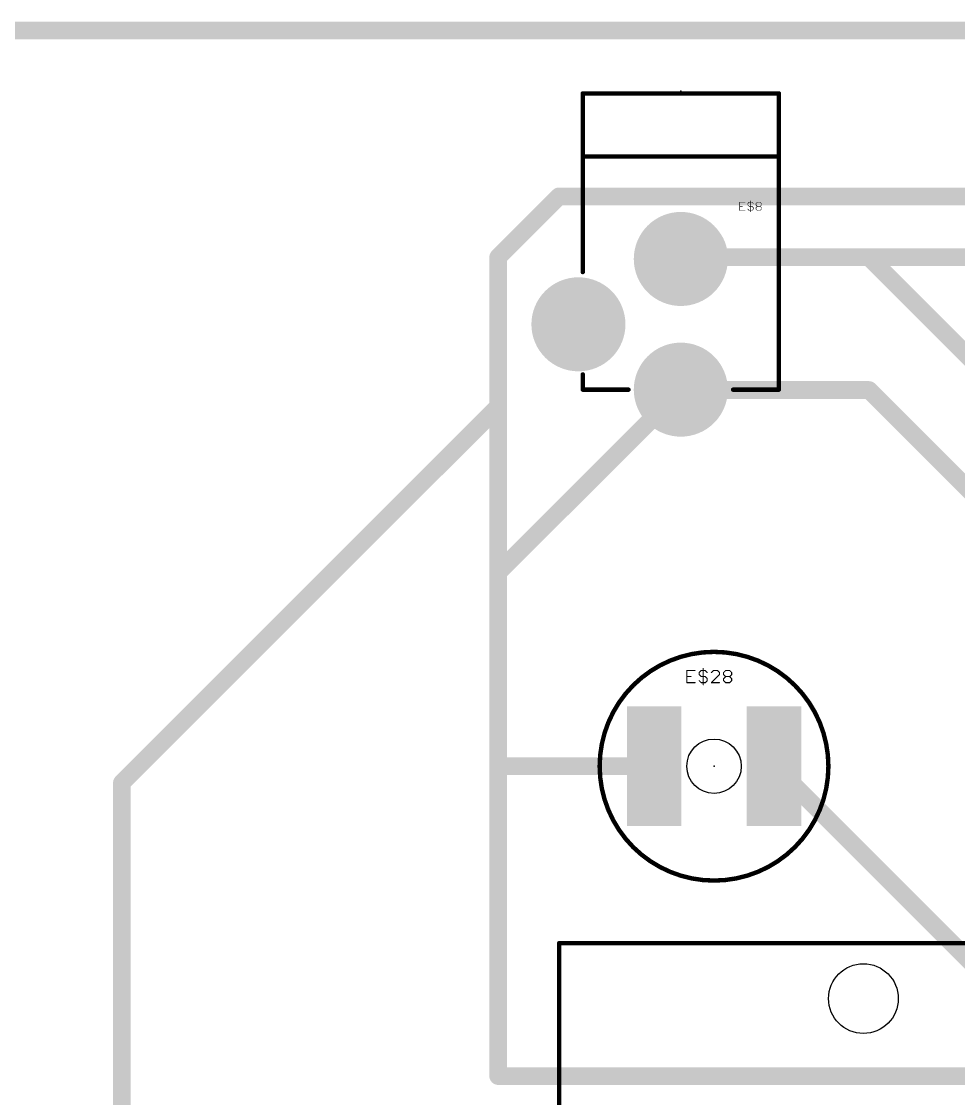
# Model space of a CAD drawing. Extents: x -209 to 66, y -44 to 97.
# Drawn here: x -141.51 to -98.51, y 47.49 to 96.93 of the extents above; entities that cross this region are included whole.
import ezdxf

# ---------------------------------------------------------------- set-up
doc = ezdxf.new("R2010")
doc.units = 0
for name, color, linetype in [('1', 22, 'CONTINUOUS'), ('17', 82, 'CONTINUOUS'), ('20', 7, 'CONTINUOUS'), ('21', 253, 'CONTINUOUS'), ('23', 7, 'CONTINUOUS'), ('24', 7, 'CONTINUOUS'), ('25', 253, 'CONTINUOUS'), ('51', 253, 'CONTINUOUS'), ('52', 253, 'CONTINUOUS')]:
    doc.layers.add(name, color=color, linetype=linetype)

# ---------------------------------------------------------------- blocks, each defined once
blk = doc.blocks.new('ROUNDP')
at = {"const_width": 0.5}
blk.add_lwpolyline([(0, -0.25, 1), (0, 0.25, 1), (0, -0.25)], format="xyb", dxfattribs=at)
blk = doc.blocks.new('RECT')
blk.add_solid([(-0.5, -0.5), (0.5, -0.5), (-0.5, 0.5), (0.5, 0.5)])

msp = doc.modelspace()

# ---------------------------------------------------------------- linework, layer by layer
at = {"layer": '1'}
for points, const_width in [([(-119.634, 86.106), (-116.84, 88.9)], 0.8128), ([(-116.84, 88.9), (-68.326, 88.9)], 0.8128), ([(-111.252, 86.106), (-110.998, 86.106)], 3.81), ([(-119.634, 79.248), (-119.634, 86.106)], 0.8128), ([(-102.616, 86.106), (-110.998, 86.106)], 0.8128), ([(-91.948, 75.438), (-102.616, 86.106)], 0.8128), ([(-102.616, 86.106), (-68.072, 86.106)], 0.8128), ([(-116.078, 83.058), (-115.824, 83.058)], 3.81), ([(-111.506, 80.01), (-111.252, 80.01)], 3.81), ([(-119.634, 71.628), (-111.252, 80.01)], 0.8128), ([(-111.252, 80.01), (-102.616, 80.01)], 0.8128), ([(-102.616, 80.01), (-94.488, 71.882)], 0.8128), ([(-136.906, 61.976), (-119.634, 79.248)], 0.8128), ([(-119.634, 79.248), (-119.634, 78.994)], 0.8128), ([(-119.634, 71.628), (-119.634, 78.994)], 0.8128), ([(-119.634, 62.738), (-119.634, 71.628)], 0.8128), ([(-119.634, 62.738), (-112.776, 62.738)], 0.8128), ([(-119.634, 48.514), (-119.634, 62.738)], 0.8128), ([(-96.266, 52.07), (-106.934, 62.738)], 0.8128), ([(-136.906, 44.704), (-136.906, 61.976)], 0.8128), ([(-79.756, 48.514), (-119.634, 48.514)], 0.8128)]:
    msp.add_lwpolyline(points, dxfattribs=dict(at, const_width=const_width))
for points, const_width in [([(-116.84, 89.1032, 1), (-116.84, 88.6968)], 0.4064), ([(-116.6963, 88.7563, 1), (-116.9837, 89.0437)], 0.4064), ([(-111.252, 87.0585, 1), (-111.252, 85.1535)], 1.905), ([(-110.998, 85.1535, 1), (-110.998, 87.0585)], 1.905), ([(-119.4308, 86.106, 1), (-119.8372, 86.106)], 0.4064), ([(-119.7777, 86.2497, 1), (-119.4903, 85.9623)], 0.4064), ([(-110.998, 86.3092, 1), (-110.998, 85.9028)], 0.4064), ([(-102.4723, 86.2497, 1), (-102.7597, 85.9623)], 0.4064), ([(-102.616, 86.3092, 1), (-102.616, 85.9028)], 0.4064), ([(-102.616, 85.9028, 1), (-102.616, 86.3092)], 0.4064), ([(-116.078, 84.0105, 1), (-116.078, 82.1055)], 1.905), ([(-115.824, 82.1055, 1), (-115.824, 84.0105)], 1.905), ([(-111.506, 80.9625, 1), (-111.506, 79.0575)], 1.905), ([(-111.252, 79.0575, 1), (-111.252, 80.9625)], 1.905), ([(-111.252, 80.2132, 1), (-111.252, 79.8068)], 0.4064), ([(-111.1083, 79.8663, 1), (-111.3957, 80.1537)], 0.4064), ([(-102.4723, 80.1537, 1), (-102.7597, 79.8663)], 0.4064), ([(-102.616, 79.8068, 1), (-102.616, 80.2132)], 0.4064), ([(-119.4308, 79.248, 1), (-119.8372, 79.248)], 0.4064), ([(-119.4903, 79.1043, 1), (-119.7777, 79.3917)], 0.4064), ([(-119.8372, 79.248, 1), (-119.4308, 79.248)], 0.4064), ([(-119.4308, 78.994, 1), (-119.8372, 78.994)], 0.4064), ([(-119.8372, 78.994, 1), (-119.4308, 78.994)], 0.4064), ([(-119.4308, 71.628, 1), (-119.8372, 71.628)], 0.4064), ([(-119.7777, 71.7717, 1), (-119.4903, 71.4843)], 0.4064), ([(-119.8372, 71.628, 1), (-119.4308, 71.628)], 0.4064), ([(-119.634, 62.9412, 1), (-119.634, 62.5348)], 0.4064), ([(-119.4308, 62.738, 1), (-119.8372, 62.738)], 0.4064), ([(-119.8372, 62.738, 1), (-119.4308, 62.738)], 0.4064), ([(-112.776, 62.5348, 1), (-112.776, 62.9412)], 0.4064), ([(-106.7903, 62.8817, 1), (-107.0777, 62.5943)], 0.4064), ([(-136.7028, 61.976, 1), (-137.1092, 61.976)], 0.4064), ([(-137.0497, 62.1197, 1), (-136.7623, 61.8323)], 0.4064), ([(-119.634, 48.7172, 1), (-119.634, 48.3108)], 0.4064), ([(-119.8372, 48.514, 1), (-119.4308, 48.514)], 0.4064)]:
    msp.add_lwpolyline(points, format="xyb", dxfattribs=dict(at, const_width=const_width))
at = {"layer": '20', "const_width": 0.8128}
msp.add_lwpolyline([(-208.788, 96.52), (66.04, 96.52)], dxfattribs=at)
at = {"layer": '20'}
for centre, radius in [((-109.728, 62.738), 1.25), ((-102.87, 52.07), 1.6)]:
    msp.add_circle(centre, radius, dxfattribs=at)
at = {"layer": '21', "const_width": 0.2032}
for points in [[(-115.752, 90.726), (-115.752, 85.426)], [(-106.752, 90.726), (-115.752, 90.726)], [(-106.752, 90.726), (-106.752, 80.026)], [(-115.752, 80.026), (-115.752, 80.726)], [(-115.752, 80.026), (-113.652, 80.026)], [(-106.752, 80.026), (-108.852, 80.026)]]:
    msp.add_lwpolyline(points, dxfattribs=at)
at = {"layer": '21'}
for points, const_width in [([(-115.7012, 90.726, 1), (-115.8028, 90.726)], 0.1016), ([(-115.752, 90.7768, 1), (-115.752, 90.6752)], 0.1016), ([(-106.7012, 90.726, 1), (-106.8028, 90.726)], 0.1016), ([(-106.752, 90.6752, 1), (-106.752, 90.7768)], 0.1016), ([(-115.8028, 85.426, 1), (-115.7012, 85.426)], 0.1016), ([(-115.7012, 80.726, 1), (-115.8028, 80.726)], 0.1016), ([(-115.752, 80.0768, 1), (-115.752, 79.9752)], 0.1016), ([(-113.652, 79.9752, 1), (-113.652, 80.0768)], 0.1016), ([(-108.852, 80.0768, 1), (-108.852, 79.9752)], 0.1016), ([(-106.752, 79.9752, 1), (-106.752, 80.0768)], 0.1016), ([(-115.8028, 80.026, 1), (-115.7012, 80.026)], 0.1016), ([(-106.8028, 80.026, 1), (-106.7012, 80.026)], 0.1016), ([(-109.728, 57.488, 1), (-109.728, 67.988, 1), (-109.728, 57.488)], 0.2032)]:
    msp.add_lwpolyline(points, format="xyb", dxfattribs=dict(at, const_width=const_width))
at = {"layer": '23'}
for p in [(-111.252, 93.726), (-109.728, 62.738)]:
    msp.add_point(p, dxfattribs=at)
at = {"layer": '24'}
msp.add_point((-116.84, 54.61), dxfattribs=at)
at = {"layer": '25'}
for points, const_width in [([(-108.5456, 88.6336, 1), (-108.5583, 88.6336)], 0.0127), ([(-108.5519, 88.64, 1), (-108.5519, 88.6273)], 0.0127), ([(-108.2977, 88.6273, 1), (-108.2977, 88.64)], 0.0127), ([(-108.1714, 88.5701, 1), (-108.1841, 88.5701)], 0.0127), ([(-108.1822, 88.5746, 1), (-108.1732, 88.5656)], 0.0127), ([(-108.1732, 88.511, 1), (-108.1822, 88.502)], 0.0127), ([(-108.1841, 88.5065, 1), (-108.1714, 88.5065)], 0.0127), ([(-108.1142, 88.64, 1), (-108.1142, 88.6273)], 0.0127), ([(-108.1097, 88.6291, 1), (-108.1187, 88.6381)], 0.0127), ([(-108.0443, 88.6972, 1), (-108.057, 88.6972)], 0.0127), ([(-107.9826, 88.6381, 1), (-107.9915, 88.6291)], 0.0127), ([(-107.9871, 88.6273, 1), (-107.9871, 88.64)], 0.0127), ([(-107.928, 88.5656, 1), (-107.919, 88.5746)], 0.0127), ([(-107.7972, 88.5701, 1), (-107.8099, 88.5701)], 0.0127), ([(-107.808, 88.5746, 1), (-107.799, 88.5656)], 0.0127), ([(-107.799, 88.511, 1), (-107.808, 88.502)], 0.0127), ([(-107.8099, 88.5065, 1), (-107.7972, 88.5065)], 0.0127), ([(-107.74, 88.64, 1), (-107.74, 88.6273)], 0.0127), ([(-107.7355, 88.6291, 1), (-107.7444, 88.6381)], 0.0127), ([(-107.6084, 88.6381, 1), (-107.6173, 88.6291)], 0.0127), ([(-107.6128, 88.6273, 1), (-107.6128, 88.64)], 0.0127), ([(-107.5429, 88.5701, 1), (-107.5556, 88.5701)], 0.0127), ([(-107.5556, 88.5065, 1), (-107.5429, 88.5065)], 0.0127), ([(-107.5538, 88.5656, 1), (-107.5448, 88.5746)], 0.0127), ([(-107.5448, 88.502, 1), (-107.5538, 88.511)], 0.0127), ([(-108.5583, 88.2523, 1), (-108.5456, 88.2523)], 0.0127), ([(-108.5519, 88.4493, 1), (-108.5519, 88.4366)], 0.0127), ([(-108.5519, 88.2587, 1), (-108.5519, 88.246)], 0.0127), ([(-108.4248, 88.4366, 1), (-108.4248, 88.4493)], 0.0127), ([(-108.2977, 88.246, 1), (-108.2977, 88.2587)], 0.0127), ([(-108.1732, 88.3203, 1), (-108.1822, 88.3114)], 0.0127), ([(-108.1142, 88.4493, 1), (-108.1142, 88.4366)], 0.0127), ([(-108.1142, 88.2587, 1), (-108.1142, 88.246)], 0.0127), ([(-108.1187, 88.4385, 1), (-108.1097, 88.4475)], 0.0127), ([(-108.1187, 88.2478, 1), (-108.1097, 88.2568)], 0.0127), ([(-108.057, 88.1887, 1), (-108.0443, 88.1887)], 0.0127), ([(-107.9826, 88.4475, 1), (-107.9915, 88.4385)], 0.0127), ([(-107.9915, 88.2568, 1), (-107.9826, 88.2478)], 0.0127), ([(-107.9871, 88.4366, 1), (-107.9871, 88.4493)], 0.0127), ([(-107.9871, 88.246, 1), (-107.9871, 88.2587)], 0.0127), ([(-107.9172, 88.3794, 1), (-107.9299, 88.3794)], 0.0127), ([(-107.9299, 88.3159, 1), (-107.9172, 88.3159)], 0.0127), ([(-107.928, 88.3749, 1), (-107.919, 88.3839)], 0.0127), ([(-107.919, 88.3114, 1), (-107.928, 88.3203)], 0.0127), ([(-107.7972, 88.3794, 1), (-107.8099, 88.3794)], 0.0127), ([(-107.808, 88.3839, 1), (-107.799, 88.3749)], 0.0127), ([(-107.799, 88.3203, 1), (-107.808, 88.3114)], 0.0127), ([(-107.8099, 88.3159, 1), (-107.7972, 88.3159)], 0.0127), ([(-107.74, 88.4493, 1), (-107.74, 88.4366)], 0.0127), ([(-107.74, 88.2587, 1), (-107.74, 88.246)], 0.0127), ([(-107.7355, 88.4385, 1), (-107.7444, 88.4475)], 0.0127), ([(-107.7444, 88.4385, 1), (-107.7355, 88.4475)], 0.0127), ([(-107.7444, 88.2478, 1), (-107.7355, 88.2568)], 0.0127), ([(-107.6084, 88.4475, 1), (-107.6173, 88.4385)], 0.0127), ([(-107.6173, 88.4475, 1), (-107.6084, 88.4385)], 0.0127), ([(-107.6173, 88.2568, 1), (-107.6084, 88.2478)], 0.0127), ([(-107.6128, 88.4366, 1), (-107.6128, 88.4493)], 0.0127), ([(-107.6128, 88.246, 1), (-107.6128, 88.2587)], 0.0127), ([(-107.5429, 88.3794, 1), (-107.5556, 88.3794)], 0.0127), ([(-107.5556, 88.3159, 1), (-107.5429, 88.3159)], 0.0127), ([(-107.5538, 88.3749, 1), (-107.5448, 88.3839)], 0.0127), ([(-107.5448, 88.3114, 1), (-107.5538, 88.3203)], 0.0127), ([(-110.2122, 67.2259, 1), (-110.2376, 67.2259)], 0.0254), ([(-110.9726, 67.1454, 1), (-110.9726, 67.12)], 0.0254), ([(-110.9599, 67.1327, 1), (-110.9853, 67.1327)], 0.0254), ([(-110.9726, 66.8657, 1), (-110.9726, 66.8403)], 0.0254), ([(-110.7862, 66.8403, 1), (-110.7862, 66.8657)], 0.0254), ([(-110.5998, 67.12, 1), (-110.5998, 67.1454)], 0.0254), ([(-110.3986, 67.0395, 1), (-110.424, 67.0395)], 0.0254), ([(-110.4203, 67.0484, 1), (-110.4023, 67.0305)], 0.0254), ([(-110.4023, 66.9552, 1), (-110.4203, 66.9373)], 0.0254), ([(-110.424, 66.9463, 1), (-110.3986, 66.9463)], 0.0254), ([(-110.3181, 67.1454, 1), (-110.3181, 67.12)], 0.0254), ([(-110.3181, 66.8657, 1), (-110.3181, 66.8403)], 0.0254), ([(-110.3091, 67.1237, 1), (-110.3271, 67.1417)], 0.0254), ([(-110.3271, 66.8441, 1), (-110.3091, 66.862)], 0.0254), ([(-110.1227, 67.1417, 1), (-110.1406, 67.1237)], 0.0254), ([(-110.1227, 66.862, 1), (-110.1406, 66.8441)], 0.0254), ([(-110.1317, 67.12, 1), (-110.1317, 67.1454)], 0.0254), ([(-110.1317, 66.8403, 1), (-110.1317, 66.8657)], 0.0254), ([(-110.0257, 66.7598, 1), (-110.0511, 66.7598)], 0.0254), ([(-110.0474, 67.0305, 1), (-110.0295, 67.0484)], 0.0254), ([(-110.0474, 66.7508, 1), (-110.0295, 66.7688)], 0.0254), ([(-109.859, 67.0484, 1), (-109.841, 67.0305)], 0.0254), ([(-109.7568, 67.1454, 1), (-109.7568, 67.12)], 0.0254), ([(-109.7478, 67.1237, 1), (-109.7657, 67.1417)], 0.0254), ([(-109.5614, 67.1417, 1), (-109.5793, 67.1237)], 0.0254), ([(-109.5703, 67.12, 1), (-109.5703, 67.1454)], 0.0254), ([(-109.4644, 67.0395, 1), (-109.4898, 67.0395)], 0.0254), ([(-109.4898, 66.9463, 1), (-109.4644, 66.9463)], 0.0254), ([(-109.4861, 67.0305, 1), (-109.4682, 67.0484)], 0.0254), ([(-109.4682, 66.9373, 1), (-109.4861, 66.9552)], 0.0254), ([(-109.276, 67.0395, 1), (-109.3014, 67.0395)], 0.0254), ([(-109.2977, 67.0484, 1), (-109.2797, 67.0305)], 0.0254), ([(-109.2797, 66.9552, 1), (-109.2977, 66.9373)], 0.0254), ([(-109.3014, 66.9463, 1), (-109.276, 66.9463)], 0.0254), ([(-109.276, 66.7598, 1), (-109.3014, 66.7598)], 0.0254), ([(-109.2977, 66.7688, 1), (-109.2797, 66.7508)], 0.0254), ([(-109.1955, 67.1454, 1), (-109.1955, 67.12)], 0.0254), ([(-109.1955, 66.8657, 1), (-109.1955, 66.8403)], 0.0254), ([(-109.1865, 67.1237, 1), (-109.2044, 67.1417)], 0.0254), ([(-109.1865, 66.8441, 1), (-109.2044, 66.862)], 0.0254), ([(-109.2044, 66.8441, 1), (-109.1865, 66.862)], 0.0254), ([(-109.0001, 67.1417, 1), (-109.018, 67.1237)], 0.0254), ([(-109.0001, 66.862, 1), (-109.018, 66.8441)], 0.0254), ([(-109.018, 66.862, 1), (-109.0001, 66.8441)], 0.0254), ([(-109.009, 67.12, 1), (-109.009, 67.1454)], 0.0254), ([(-109.009, 66.8403, 1), (-109.009, 66.8657)], 0.0254), ([(-108.9031, 67.0395, 1), (-108.9285, 67.0395)], 0.0254), ([(-108.9285, 66.9463, 1), (-108.9031, 66.9463)], 0.0254), ([(-108.9031, 66.7598, 1), (-108.9285, 66.7598)], 0.0254), ([(-108.9248, 67.0305, 1), (-108.9068, 67.0484)], 0.0254), ([(-108.9068, 66.9373, 1), (-108.9248, 66.9552)], 0.0254), ([(-108.9248, 66.7508, 1), (-108.9068, 66.7688)], 0.0254), ([(-110.9726, 66.5861, 1), (-110.9726, 66.5607)], 0.0254), ([(-110.9853, 66.5734, 1), (-110.9599, 66.5734)], 0.0254), ([(-110.5998, 66.5607, 1), (-110.5998, 66.5861)], 0.0254), ([(-110.4023, 66.6756, 1), (-110.4203, 66.6576)], 0.0254), ([(-110.3181, 66.5861, 1), (-110.3181, 66.5607)], 0.0254), ([(-110.3271, 66.5644, 1), (-110.3091, 66.5824)], 0.0254), ([(-110.2376, 66.4802, 1), (-110.2122, 66.4802)], 0.0254), ([(-110.1406, 66.5824, 1), (-110.1227, 66.5644)], 0.0254), ([(-110.1317, 66.5607, 1), (-110.1317, 66.5861)], 0.0254), ([(-110.0511, 66.6666, 1), (-110.0257, 66.6666)], 0.0254), ([(-110.0295, 66.6576, 1), (-110.0474, 66.6756)], 0.0254), ([(-109.85, 66.5861, 1), (-109.85, 66.5607)], 0.0254), ([(-109.859, 66.5824, 1), (-109.841, 66.5644)], 0.0254), ([(-109.4771, 66.5607, 1), (-109.4771, 66.5861)], 0.0254), ([(-109.2797, 66.6756, 1), (-109.2977, 66.6576)], 0.0254), ([(-109.3014, 66.6666, 1), (-109.276, 66.6666)], 0.0254), ([(-109.1955, 66.5861, 1), (-109.1955, 66.5607)], 0.0254), ([(-109.2044, 66.5644, 1), (-109.1865, 66.5824)], 0.0254), ([(-109.018, 66.5824, 1), (-109.0001, 66.5644)], 0.0254), ([(-109.009, 66.5607, 1), (-109.009, 66.5861)], 0.0254), ([(-108.9285, 66.6666, 1), (-108.9031, 66.6666)], 0.0254), ([(-108.9068, 66.6576, 1), (-108.9248, 66.6756)], 0.0254)]:
    msp.add_lwpolyline(points, format="xyb", dxfattribs=dict(at, const_width=const_width))
for points, const_width in [([(-108.2977, 88.6336), (-108.5519, 88.6336)], 0.0254), ([(-108.5519, 88.6336), (-108.5519, 88.2523)], 0.0254), ([(-108.1777, 88.5701), (-108.1142, 88.6336)], 0.0254), ([(-108.1777, 88.5065), (-108.1777, 88.5701)], 0.0254), ([(-108.1142, 88.443), (-108.1777, 88.5065)], 0.0254), ([(-108.1142, 88.6336), (-107.9871, 88.6336)], 0.0254), ([(-108.0506, 88.6972), (-108.0506, 88.1887)], 0.0254), ([(-107.9871, 88.6336), (-107.9235, 88.5701)], 0.0254), ([(-107.8035, 88.5701), (-107.74, 88.6336)], 0.0254), ([(-107.8035, 88.5065), (-107.8035, 88.5701)], 0.0254), ([(-107.74, 88.443), (-107.8035, 88.5065)], 0.0254), ([(-107.74, 88.6336), (-107.6128, 88.6336)], 0.0254), ([(-107.6128, 88.6336), (-107.5493, 88.5701)], 0.0254), ([(-107.5493, 88.5065), (-107.6128, 88.443)], 0.0254), ([(-107.5493, 88.5701), (-107.5493, 88.5065)], 0.0254), ([(-108.5519, 88.443), (-108.4248, 88.443)], 0.0254), ([(-108.5519, 88.2523), (-108.2977, 88.2523)], 0.0254), ([(-108.1777, 88.3159), (-108.1142, 88.2523)], 0.0254), ([(-107.9871, 88.443), (-108.1142, 88.443)], 0.0254), ([(-108.1142, 88.2523), (-107.9871, 88.2523)], 0.0254), ([(-107.9235, 88.3794), (-107.9871, 88.443)], 0.0254), ([(-107.9871, 88.2523), (-107.9235, 88.3159)], 0.0254), ([(-107.9235, 88.3159), (-107.9235, 88.3794)], 0.0254), ([(-107.8035, 88.3794), (-107.74, 88.443)], 0.0254), ([(-107.8035, 88.3159), (-107.8035, 88.3794)], 0.0254), ([(-107.74, 88.2523), (-107.8035, 88.3159)], 0.0254), ([(-107.74, 88.443), (-107.6128, 88.443)], 0.0254), ([(-107.6128, 88.2523), (-107.74, 88.2523)], 0.0254), ([(-107.6128, 88.443), (-107.5493, 88.3794)], 0.0254), ([(-107.5493, 88.3159), (-107.6128, 88.2523)], 0.0254), ([(-107.5493, 88.3794), (-107.5493, 88.3159)], 0.0254), ([(-110.2249, 67.2259), (-110.2249, 66.4802)], 0.0508), ([(-110.5998, 67.1327), (-110.9726, 67.1327)], 0.0508), ([(-110.9726, 67.1327), (-110.9726, 66.5734)], 0.0508), ([(-110.9726, 66.853), (-110.7862, 66.853)], 0.0508), ([(-110.4113, 67.0395), (-110.3181, 67.1327)], 0.0508), ([(-110.4113, 66.9463), (-110.4113, 67.0395)], 0.0508), ([(-110.3181, 66.853), (-110.4113, 66.9463)], 0.0508), ([(-110.3181, 67.1327), (-110.1317, 67.1327)], 0.0508), ([(-110.1317, 66.853), (-110.3181, 66.853)], 0.0508), ([(-110.1317, 67.1327), (-110.0384, 67.0395)], 0.0508), ([(-110.0384, 66.7598), (-110.1317, 66.853)], 0.0508), ([(-110.0384, 66.6666), (-110.0384, 66.7598)], 0.0508), ([(-109.7568, 67.1327), (-109.85, 67.0395)], 0.0508), ([(-109.85, 66.5734), (-109.4771, 66.9463)], 0.0508), ([(-109.5703, 67.1327), (-109.7568, 67.1327)], 0.0508), ([(-109.4771, 67.0395), (-109.5703, 67.1327)], 0.0508), ([(-109.4771, 66.9463), (-109.4771, 67.0395)], 0.0508), ([(-109.2887, 67.0395), (-109.1955, 67.1327)], 0.0508), ([(-109.2887, 66.9463), (-109.2887, 67.0395)], 0.0508), ([(-109.1955, 66.853), (-109.2887, 66.9463)], 0.0508), ([(-109.2887, 66.7598), (-109.1955, 66.853)], 0.0508), ([(-109.2887, 66.6666), (-109.2887, 66.7598)], 0.0508), ([(-109.1955, 67.1327), (-109.009, 67.1327)], 0.0508), ([(-109.1955, 66.853), (-109.009, 66.853)], 0.0508), ([(-109.009, 67.1327), (-108.9158, 67.0395)], 0.0508), ([(-108.9158, 66.9463), (-109.009, 66.853)], 0.0508), ([(-109.009, 66.853), (-108.9158, 66.7598)], 0.0508), ([(-108.9158, 67.0395), (-108.9158, 66.9463)], 0.0508), ([(-108.9158, 66.7598), (-108.9158, 66.6666)], 0.0508), ([(-110.9726, 66.5734), (-110.5998, 66.5734)], 0.0508), ([(-110.4113, 66.6666), (-110.3181, 66.5734)], 0.0508), ([(-110.3181, 66.5734), (-110.1317, 66.5734)], 0.0508), ([(-110.1317, 66.5734), (-110.0384, 66.6666)], 0.0508), ([(-109.4771, 66.5734), (-109.85, 66.5734)], 0.0508), ([(-109.1955, 66.5734), (-109.2887, 66.6666)], 0.0508), ([(-109.009, 66.5734), (-109.1955, 66.5734)], 0.0508), ([(-108.9158, 66.6666), (-109.009, 66.5734)], 0.0508)]:
    msp.add_lwpolyline(points, dxfattribs=dict(at, const_width=const_width))
at = {"layer": '51', "const_width": 0.2032}
for points in [[(-115.752, 93.626), (-115.752, 90.726)], [(-115.752, 93.626), (-106.752, 93.626)], [(-106.752, 90.726), (-106.752, 93.626)]]:
    msp.add_lwpolyline(points, dxfattribs=at)
at = {"layer": '51', "const_width": 0.1016}
for points in [[(-115.7012, 93.626, 1), (-115.8028, 93.626)], [(-115.752, 93.6768, 1), (-115.752, 93.5752)], [(-106.7012, 93.626, 1), (-106.8028, 93.626)], [(-106.752, 93.5752, 1), (-106.752, 93.6768)], [(-115.8028, 90.726, 1), (-115.7012, 90.726)], [(-106.8028, 90.726, 1), (-106.7012, 90.726)]]:
    msp.add_lwpolyline(points, format="xyb", dxfattribs=at)
at = {"layer": '52', "const_width": 0.2032}
for points in [[(-17.78, 54.61), (-116.84, 54.61)], [(-116.84, 54.61), (-116.84, 1.27)]]:
    msp.add_lwpolyline(points, dxfattribs=at)
at = {"layer": '52', "const_width": 0.1016}
for points in [[(-116.84, 54.6608, 1), (-116.84, 54.5592)], [(-116.7892, 54.61, 1), (-116.8908, 54.61)]]:
    msp.add_lwpolyline(points, format="xyb", dxfattribs=at)

# ---------------------------------------------------------------- block references
at = {"layer": '17', "xscale": 4.318, "yscale": 4.318}
for p, rotation in [((-111.252, 86.026), 180), ((-111.252, 86.026), 180), ((-115.952, 83.026), 270), ((-115.952, 83.026), 270), ((-111.252, 80.026), 180), ((-111.252, 80.026), 180)]:
    msp.add_blockref('ROUNDP', p, dxfattribs=dict(at, rotation=rotation))
at = {"layer": '17'}
for name, p, xscale, yscale in [('RECT', (-112.478, 62.738), 2.5, 5.5), ('RECT', (-106.978, 62.738), 2.5, 5.5), ('ROUNDP', (-112.478, 62.738), 1.508, 1.508), ('ROUNDP', (-112.478, 62.738), 1.508, 1.508), ('ROUNDP', (-106.978, 62.738), 1.508, 1.508), ('ROUNDP', (-106.978, 62.738), 1.508, 1.508)]:
    msp.add_blockref(name, p, dxfattribs=dict(at, xscale=xscale, yscale=yscale))

doc.saveas('drawing.dxf')
